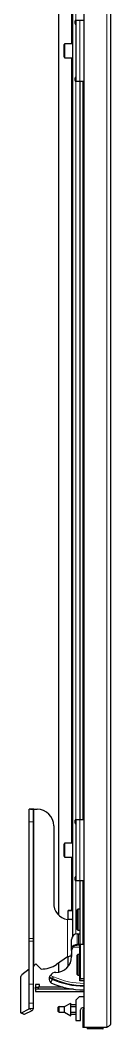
# Model space of a CAD drawing. Header units: millimetres. Extents: x -1264 to 3208, y -1920 to 1219.
# Drawn here: x 838 to 902, y -1200 to -474 of the extents above; entities that cross this region are included whole.
import ezdxf

# ---------------------------------------------------------------- set-up
doc = ezdxf.new("R2010")
doc.units = ezdxf.units.MM

msp = doc.modelspace()

# ---------------------------------------------------------------- linework, layer by layer
at = {"color": 7, "linetype": 'Continuous', "lineweight": 25}
for p, q in [((883.4, -1198.72), (883.4, 756.28)), ((902.4, 753.68), (902.4, -1196.12)), ((874.9, 718.48), (874.9, -1133.48)), ((864.9, 675.4), (864.9, -1117.83)), ((876.85, -476.72), (876.85, -474.72)), ((877.35, -474.22), (877.35, -518.22)), ((877.35, -474.22), (880.35, -474.22)), ((880.35, -474.22), (883.4, -474.22)), ((868.9, -497.26), (868.9, -491.82)), ((874.9, -491.22), (869.5, -491.22)), ((868.9, -500.62), (868.9, -497.26)), ((869.5, -501.22), (874.9, -501.22)), ((876.85, -517.72), (876.85, -515.72)), ((880.35, -518.22), (877.35, -518.22)), ((883.4, -518.22), (880.35, -518.22)), ((880.4, -518.22), (880.4, -1049.22)), ((846.92, -1041.74), (843.92, -1041.74)), ((843.92, -1050.72), (843.92, -1041.74)), ((844.88, -1041.72), (847, -1041.72)), ((846.92, -1050.72), (846.92, -1041.74)), ((847.22, -1041.72), (847, -1041.72)), ((847.22, -1041.72), (849.51, -1041.72)), ((843.92, -1134.77), (843.92, -1050.72)), ((846.92, -1134.77), (846.92, -1050.72)), ((876.85, -1051.72), (876.85, -1049.72)), ((877.35, -1049.22), (877.35, -1093.22)), ((877.35, -1049.22), (880.35, -1049.22)), ((880.35, -1049.22), (883.4, -1049.22)), ((861.51, -1053.72), (861.51, -1109.22)), ((874.9, -1066.22), (869.5, -1066.22)), ((868.9, -1072.26), (868.9, -1066.82)), ((868.9, -1075.62), (868.9, -1072.26)), ((869.5, -1076.22), (874.9, -1076.22)), ((876.85, -1092.72), (876.85, -1090.72)), ((880.35, -1093.22), (877.35, -1093.22)), ((883.4, -1093.22), (880.35, -1093.22)), ((880.4, -1093.22), (880.4, -1138.72)), ((874.9, -1114.68), (871.9, -1114.68)), ((871.9, -1114.82), (871.9, -1114.68)), ((871.9, -1120.97), (871.9, -1114.82)), ((878.9, -1113.72), (878.4, -1114.22)), ((878.4, -1121.22), (878.4, -1114.22)), ((880.4, -1113.72), (878.9, -1113.72)), ((878.9, -1113.72), (878.9, -1121.22)), ((874.9, -1120.97), (871.9, -1120.97)), ((878.4, -1128.22), (878.4, -1121.22)), ((878.9, -1121.22), (878.9, -1128.72)), ((878.4, -1128.22), (878.9, -1128.72)), ((878.4, -1131.42), (878.4, -1131.42)), ((878.4, -1131.42), (878.43, -1131.42)), ((878.43, -1131.42), (879.39, -1131.42)), ((878.9, -1128.72), (880.4, -1128.72)), ((879.39, -1131.42), (880.4, -1131.42)), ((843.92, -1136.77), (843.92, -1134.77)), ((843.92, -1167.66), (843.92, -1136.77)), ((846.92, -1136.77), (846.92, -1134.77)), ((846.92, -1167.66), (846.92, -1136.77)), ((874.4, -1141.36), (874.4, -1135.42)), ((874.4, -1141.35), (874.4, -1135.42)), ((880.4, -1138.72), (880.7, -1138.72)), ((880.4, -1163.42), (880.4, -1139.02)), ((880.7, -1138.72), (881.35, -1138.72)), ((881.35, -1138.72), (882.4, -1138.72)), ((882.4, -1138.72), (883.4, -1138.72)), ((874.29, -1145.57), (874.3, -1145.57)), ((874.3, -1143.75), (874.4, -1143.75)), ((874.3, -1143.88), (874.3, -1145.43)), ((874.3, -1143.88), (874.4, -1143.88)), ((874.3, -1145.43), (874.4, -1145.43)), ((874.3, -1145.57), (874.4, -1145.57)), ((874.3, -1145.64), (874.4, -1145.64)), ((874.3, -1145.77), (874.4, -1145.77)), ((874.3, -1146.77), (874.3, -1145.77)), ((874.4, -1143.42), (874.4, -1141.36)), ((874.4, -1143.42), (874.4, -1147.67)), ((878.4, -1139.42), (880.4, -1139.42)), ((878.9, -1146.22), (878.4, -1146.72)), ((880.2, -1146.22), (878.9, -1146.22)), ((878.9, -1146.22), (878.9, -1153.72)), ((880.2, -1146.32), (880.2, -1143.36)), ((880.2, -1143.36), (880.4, -1143.36)), ((848.51, -1153.08), (847.22, -1154.48)), ((852.45, -1156.72), (848.51, -1153.08)), ((871.3, -1147.92), (863.55, -1153.36)), ((864.9, -1152.41), (864.9, -1158.9)), ((871.9, -1154.83), (871.9, -1147.74)), ((874.3, -1147.27), (874.3, -1146.77)), ((874.3, -1146.77), (874.4, -1146.77)), ((874.3, -1147.27), (874.4, -1147.27)), ((878.4, -1153.72), (878.4, -1146.72)), ((880.18, -1149.76), (880.4, -1149.76)), ((880.2, -1152.92), (880.18, -1152.92)), ((880.2, -1146.32), (880.4, -1146.32)), ((880.2, -1148.31), (880.2, -1146.32)), ((880.2, -1148.31), (880.4, -1148.31)), ((880.2, -1149.67), (880.2, -1148.31)), ((880.2, -1149.67), (880.4, -1149.67)), ((880.2, -1151.33), (880.2, -1149.92)), ((880.2, -1151.33), (880.4, -1151.33)), ((880.2, -1152.37), (880.2, -1151.33)), ((880.2, -1152.37), (880.4, -1152.37)), ((880.2, -1154.25), (880.2, -1152.37)), ((843.74, -1156.87), (838.62, -1160.92)), ((878.4, -1160.72), (878.4, -1153.72)), ((878.4, -1160.72), (878.9, -1161.22)), ((878.9, -1153.72), (878.9, -1161.22)), ((880.2, -1154.25), (880.4, -1154.25)), ((880.2, -1155.05), (880.2, -1154.25)), ((880.2, -1155.05), (880.4, -1155.05)), ((880.2, -1158.86), (880.4, -1158.86)), ((837.53, -1163.15), (837.53, -1187.64)), ((843.92, -1181.18), (843.92, -1167.66)), ((846.92, -1181.18), (846.92, -1167.66)), ((848.3, -1167.92), (848.3, -1169.72)), ((851.3, -1167.92), (848.3, -1167.92)), ((851.3, -1169.72), (851.3, -1167.92)), ((860.67, -1163.6), (858.5, -1162.7)), ((878.9, -1161.22), (880.4, -1161.22)), ((880.4, -1165.22), (880.4, -1163.42)), ((881.15, -1164.92), (880.4, -1164.92)), ((883.4, -1165.22), (880.4, -1165.22)), ((883.4, -1163.72), (880.7, -1163.72)), ((882.2, -1165.22), (881.15, -1164.92)), ((848.3, -1171.22), (848.3, -1169.72)), ((848.3, -1169.72), (850.3, -1169.72)), ((848.3, -1171.22), (848.3, -1172.92)), ((850.3, -1171.22), (848.3, -1171.22)), ((848.3, -1172.92), (883.4, -1172.92)), ((850.3, -1169.72), (850.3, -1171.22)), ((868.27, -1169.72), (850.3, -1169.72)), ((875.79, -1171.22), (850.3, -1171.22)), ((843.92, -1185.19), (843.92, -1181.18)), ((846.92, -1185.19), (846.92, -1181.18)), ((869.3, -1183.75), (873.8, -1181.26)), ((873.8, -1183.82), (873.8, -1181.26)), ((873.8, -1182.26), (877.3, -1182.26)), ((879.8, -1176.72), (877.3, -1179.22)), ((877.3, -1179.22), (877.3, -1193.72)), ((883.4, -1176.72), (879.8, -1176.72)), ((837.79, -1188.18), (839.92, -1189.24)), ((838.24, -1188.15), (843.74, -1185.4)), ((840.36, -1189.21), (845.86, -1186.46)), ((864.8, -1187.26), (864.8, -1184.25)), ((865.3, -1183.75), (869.3, -1183.75)), ((865.3, -1187.76), (869.3, -1187.76)), ((869.3, -1187.76), (869.3, -1183.75)), ((869.3, -1187.76), (873.8, -1190.26)), ((873.8, -1183.76), (877.3, -1183.76)), ((873.8, -1187.69), (873.8, -1183.82)), ((873.8, -1190.26), (873.8, -1187.69)), ((873.8, -1187.76), (877.3, -1187.76)), ((873.8, -1189.26), (877.3, -1189.26)), ((880.8, -1193.72), (880.8, -1185.99)), ((881.89, -1184.55), (883.4, -1184.12)), ((883.4, -1184.75), (882.4, -1186.08)), ((882.4, -1186.08), (882.4, -1196.72)), ((877.3, -1193.72), (880.8, -1193.72)), ((882.4, -1196.72), (882.4, -1198.72)), ((883.4, -1196.72), (882.4, -1196.72)), ((883.4, -1198.72), (882.4, -1198.72)), ((899.8, -1198.72), (883.4, -1198.72)), ((885.65, -1198.72), (885.65, -1199.47)), ((896.9, -1199.72), (885.9, -1199.72)), ((897.15, -1199.47), (897.15, -1198.72))]:
    msp.add_line(p, q, dxfattribs=at)
at = {"color": 8, "linetype": 'Continuous', "lineweight": 18}
for p, q in [((899.8, -1198.72), (899.8, 756.28)), ((874.3, 48.78), (874.3, -491.22)), ((877.5, 31.78), (877.5, -474.22)), ((880.35, -474.22), (880.35, -518.22)), ((869.5, -491.22), (869.5, -497.4)), ((869.5, -497.4), (869.5, -501.22)), ((874.3, -501.22), (874.3, -1066.22)), ((877.5, -518.22), (877.5, -1049.22)), ((882.4, -518.22), (882.4, -1049.22)), ((847.22, -1041.72), (847.22, -1154.48)), ((846.92, -1050.72), (843.92, -1050.72)), ((880.35, -1049.22), (880.35, -1093.22)), ((869.5, -1066.22), (869.5, -1072.4)), ((869.5, -1072.4), (869.5, -1076.22)), ((874.3, -1076.22), (874.3, -1114.68)), ((877.5, -1093.22), (877.5, -1131.52)), ((882.4, -1093.22), (882.4, -1138.72)), ((874.9, -1114.82), (871.9, -1114.82)), ((871.3, -1121.08), (871.3, -1147.92)), ((878.43, -1138.92), (878.43, -1131.42)), ((879.39, -1131.42), (879.39, -1138.92)), ((846.92, -1134.77), (843.92, -1134.77)), ((846.92, -1136.77), (843.92, -1136.77)), ((874.4, -1135.42), (874.4, -1135.42)), ((878.4, -1139.42), (878.4, -1138.92)), ((878.4, -1138.92), (878.43, -1138.92)), ((878.43, -1139.42), (878.43, -1138.92)), ((878.43, -1138.92), (879.39, -1138.92)), ((879.39, -1138.92), (880.42, -1138.92)), ((880.4, -1139.02), (880.7, -1139.02)), ((880.7, -1138.72), (880.7, -1139.02)), ((883.4, -1139.02), (880.7, -1139.02)), ((880.7, -1139.02), (880.7, -1163.42)), ((880.4, -1140.92), (875.28, -1140.92)), ((843.74, -1156.87), (843.74, -1185.4)), ((880.2, -1157.62), (880.4, -1157.62)), ((846.92, -1167.66), (843.92, -1167.66)), ((859.07, -1161.31), (861.26, -1162.22)), ((880.4, -1163.42), (880.7, -1163.42)), ((880.7, -1163.42), (883.4, -1163.42)), ((880.7, -1163.42), (880.7, -1163.72)), ((846.92, -1181.18), (843.92, -1181.18)), ((840.36, -1189.21), (838.24, -1188.15)), ((843.74, -1185.4), (845.86, -1186.46)), ((843.92, -1185.19), (846.92, -1185.19)), ((865.3, -1183.75), (865.3, -1187.76)), ((885.65, -1199.47), (897.15, -1199.47))]:
    msp.add_line(p, q, dxfattribs=at)
at = {"color": 7, "linetype": 'Continuous', "lineweight": 25, "flags": 128}
msp.add_lwpolyline([(837.53, -1187.64), (837.55, -1187.8), (837.59, -1187.94), (837.65, -1188.06), (837.74, -1188.15), (837.85, -1188.2), (837.97, -1188.22), (838.1, -1188.2), (838.24, -1188.15)], dxfattribs=at)
at = {"color": 7, "linetype": 'Continuous', "lineweight": 25}
for centre, radius, start, end in [((877.35, -474.72), 0.5, 90, 180), ((877.35, -476.72), 0.5, 180, 270), ((869.5, -491.82), 0.6, 90, 180), ((869.5, -500.62), 0.6, 180, 270), ((877.35, -515.72), 0.5, 90, 180), ((877.35, -517.72), 0.5, 180, 270), ((849.51, -1053.72), 12, 360, 90), ((877.35, -1049.72), 0.5, 90, 180), ((877.35, -1051.72), 0.5, 180, 270), ((869.5, -1066.82), 0.6, 90, 180), ((869.5, -1075.62), 0.6, 180, 270), ((877.35, -1090.72), 0.5, 90, 180), ((877.35, -1092.72), 0.5, 180, 270), ((873.08, -1109.63), 11.58, 177.93112, 261.14125), ((878.4, -1135.42), 4, 90, 180), ((878.4, -1135.42), 4, 90, 180), ((880.7, -1139.02), 0.3, 90, 180), ((878.4, -1143.42), 4, 141.31781, 180), ((852.45, -1136.72), 20, 270, 303.69007), ((862.9, -1147.67), 11.5, 270, 0), ((862.9, -1163.67), 4.5, 90, 148.43185), ((840.54, -1163.24), 3.01, 129.67109, 178.31266), ((883.4, -1113.52), 58.2, 245.70354, 270), ((883.4, -1113.52), 55, 245.58594, 270), ((880.7, -1163.42), 0.3, 180, 270), ((840.11, -1188.79), 0.489, 246.38197, 300.88579), ((843.65, -1185.15), 0.266, 289.1377, 351.58375), ((845.34, -1184.95), 1.59, 289.1377, 351.58375), ((865.3, -1184.25), 0.5, 90, 180), ((865.3, -1187.26), 0.5, 180, 270), ((882.3, -1185.99), 1.5, 106, 180), ((885.9, -1199.47), 0.25, 180, 270), ((896.9, -1199.47), 0.25, 270, 0)]:
    msp.add_arc(centre, radius, start, end, dxfattribs=at)
at = {"color": 8, "linetype": 'Continuous', "lineweight": 18}
for centre, radius, start, end in [((878.4, -1143.42), 4.5, 90, 152.71955), ((878.9, -1138.93), 0.491, 271.15589, 1.11103), ((883.4, -1113.52), 55.65, 245.60841, 270), ((883.4, -1113.52), 53.5, 245.55903, 270)]:
    msp.add_arc(centre, radius, start, end, dxfattribs=at)
at = {"color": 7, "linetype": 'Continuous', "lineweight": 25}
for points in [[(844.88, -1041.72), (844.74, -1041.72), (844.45, -1041.72), (844.15, -1041.73), (843.95, -1041.74), (843.93, -1041.74), (843.92, -1041.74)], [(847, -1041.72), (846.99, -1041.72), (846.96, -1041.72), (846.94, -1041.73), (846.92, -1041.74), (846.92, -1041.74), (846.92, -1041.74)], [(874.6, -1121.22), (874.44, -1121.2), (874.11, -1121.18), (873.3, -1121.15), (872.35, -1121.11), (871.65, -1121.09), (871.3, -1121.08)], [(874.9, -1120.97), (874.89, -1121.01), (874.86, -1121.09), (874.69, -1121.17), (874.6, -1121.22)], [(843.74, -1156.87), (843.77, -1156.85), (843.82, -1156.81), (843.87, -1156.73), (843.91, -1156.65), (843.91, -1156.59), (843.92, -1156.57)], [(846.92, -1156.01), (846.94, -1155.75), (846.97, -1155.24), (847.14, -1154.73), (847.22, -1154.48)]]:
    msp.add_open_spline(points, degree=3, dxfattribs=at)
for points, knots in [([(874.3, -1143.75), (874.3, -1143.75), (874.3, -1143.75), (874.3, -1143.78), (874.3, -1143.83), (874.3, -1143.86), (874.3, -1143.88)], [0, 0, 0, 0, 0.2808356, 0.55925, 0.7791823, 1, 1, 1, 1]), ([(874.3, -1145.43), (874.3, -1145.45), (874.3, -1145.49), (874.3, -1145.54), (874.3, -1145.56), (874.3, -1145.57), (874.3, -1145.57)], [0, 0, 0, 0, 0.280953, 0.559391, 0.779073, 1, 1, 1, 1]), ([(874.3, -1145.5), (874.3, -1145.52), (874.3, -1145.57), (874.3, -1145.63), (874.3, -1145.64), (874.3, -1145.64)], [0, 0, 0, 0, 0.280801, 0.559621, 1, 1, 1, 1]), ([(874.4, -1143.35), (874.4, -1143.35), (874.4, -1143.34), (874.4, -1143.34), (874.4, -1143.32), (874.4, -1143.24), (874.4, -1142.91), (874.4, -1142.28), (874.4, -1141.68), (874.4, -1141.35)], [0, 0, 0, 0, 0.00167, 0.003889, 0.009531, 0.034361, 0.132751, 0.526214, 1, 1, 1, 1]), ([(875.28, -1140.92), (875.45, -1140.73), (875.87, -1140.26), (876.82, -1139.68), (877.71, -1139.44), (878.28, -1139.42), (878.4, -1139.42), (878.4, -1139.42)], [0, 0, 0, 0, 0.19414, 0.485275, 0.898779, 0.996769, 1, 1, 1, 1]), ([(871.3, -1147.92), (871.65, -1147.82), (872.35, -1147.62), (873.29, -1147.32), (873.97, -1147.07), (874.22, -1146.93), (874.3, -1146.88)], [0, 0, 0, 0, 0.2900805, 0.5801609, 0.8702414, 1, 1, 1, 1]), ([(880.2, -1157.62), (880.2, -1157.25), (880.2, -1156.55), (880.2, -1155.7), (880.2, -1155.25), (880.2, -1155.22)], [0, 0, 0, 0, 0.5224374, 0.9756494, 1, 1, 1, 1]), ([(880.2, -1158.86), (880.2, -1158.68), (880.2, -1158.34), (880.2, -1157.85), (880.2, -1157.62)], [0, 0, 0, 0, 0.5368, 1, 1, 1, 1]), ([(859.45, -1166.55), (859.42, -1166.53), (859.34, -1166.43), (858.88, -1165.79), (858.36, -1164.59), (858.43, -1163.43), (858.46, -1162.94)], [0, 0, 0, 0, 0.101651, 0.345128, 0.729048, 1, 1, 1, 1]), ([(858.5, -1162.7), (858.49, -1162.76), (858.48, -1162.83), (858.46, -1162.92), (858.46, -1162.94)], [0, 0, 0, 0, 0.789403, 1, 1, 1, 1]), ([(860.42, -1164.2), (860.42, -1164.2), (860.42, -1164.19), (860.42, -1164.18), (860.4, -1164.15), (860.28, -1164.05), (859.79, -1163.73), (859.15, -1163.35), (858.61, -1163.03), (858.46, -1162.94)], [0, 0, 0, 0, 0.003748, 0.008698, 0.018275, 0.054741, 0.199177, 0.774578, 1, 1, 1, 1]), ([(858.5, -1162.7), (858.51, -1162.69), (858.52, -1162.66), (858.58, -1162.41), (858.7, -1162.05), (858.87, -1161.66), (859.01, -1161.41), (859.07, -1161.31)], [0, 0, 0, 0, 0.2129, 0.425707, 0.640613, 0.853382, 1, 1, 1, 1]), ([(859.44, -1166.55), (859.46, -1166.51), (859.5, -1166.41), (859.74, -1165.85), (860.06, -1165.05), (860.32, -1164.43), (860.42, -1164.2)], [0, 0, 0, 0, 0.237351, 0.529954, 0.830331, 1, 1, 1, 1]), ([(860.67, -1163.6), (860.67, -1163.58), (860.69, -1163.55), (860.79, -1163.32), (860.94, -1162.97), (861.1, -1162.59), (861.21, -1162.34), (861.26, -1162.24), (861.26, -1162.22)], [0, 0, 0, 0, 0.214635, 0.429269, 0.643917, 0.858595, 0.982146, 1, 1, 1, 1]), ([(902.4, -1196.12), (902.37, -1196.3), (902.31, -1196.7), (901.78, -1197.33), (900.91, -1198.01), (900.18, -1198.48), (899.8, -1198.72)], [0, 0, 0, 0, 0.2113527, 0.4661677, 0.7210903, 1, 1, 1, 1])]:
    msp.add_open_spline(points, degree=3, knots=knots, dxfattribs=at)

doc.saveas('drawing.dxf')
